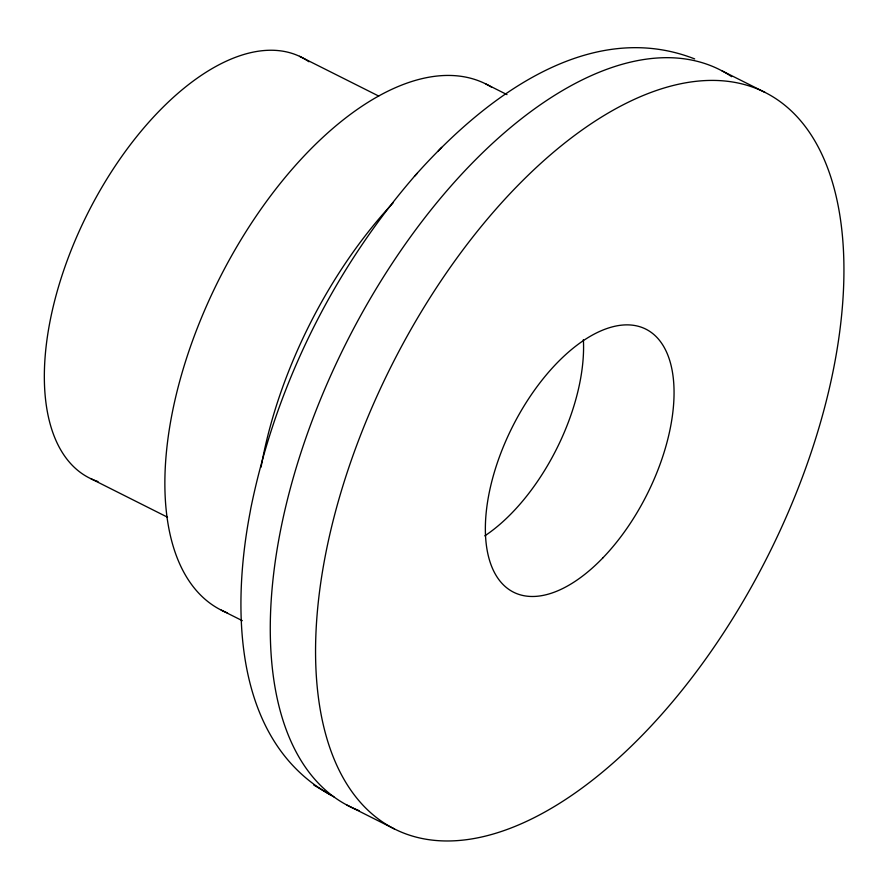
<?xml version="1.0" encoding="UTF-8"?>
<svg xmlns="http://www.w3.org/2000/svg" width="888" height="888" viewBox="0 0 888 888"><rect width="100%" height="100%" fill="white"/><g stroke="black" fill="none" stroke-linecap="round" stroke-linejoin="round"><path stroke-width="1.33" d="M417.316 173.271L414.463 176.312C332.956 270.585 275.68 386.003 250.838 508.18L250.061 512.52C231.579 609.135 233.255 741.502 331.513 795.493M414.463 176.312C481.562 100.466 587.545 16.961 694.671 58.919M438.25 150.971L441.636 147.364M721.922 70.796L764.968 92.385A412.265 210.867 -63.3 0 1 650.06 727.117A412.265 210.867 -63.3 0 1 324.042 562.493A412.265 210.867 -63.3 0 1 764.968 92.385M299.556 56.31L378.699 96.059M221.245 610.123L242.313 620.679M485.925 84.005L506.981 94.616M91.064 478.787L167.532 517.216M347.008 805.094L394.416 828.948M313.73 785.014L333.932 796.869M583.372 339.616A147.242 75.314 -63.3 0 1 484.804 535.853M227.506 612.942A294.472 150.616 -63.3 0 1 219.07 279.298A294.472 150.616 -63.3 0 1 491.797 87.302M98.024 481.551A235.575 120.491 -63.3 0 1 87.646 213.453A235.575 120.491 -63.3 0 1 308.946 61.76M359.118 810.633A412.265 210.867 -63.3 0 1 347.541 340.337A412.265 210.867 -63.3 0 1 731.645 76.668M261.083 467.132A294.472 150.616 -63.3 0 1 393.062 202.93M602.885 557.864A147.242 75.314 -63.3 0 0 647.274 329.892A147.242 75.314 -63.3 0 0 488.911 494.239A147.242 75.314 -63.3 0 0 602.885 557.864"/></g></svg>
